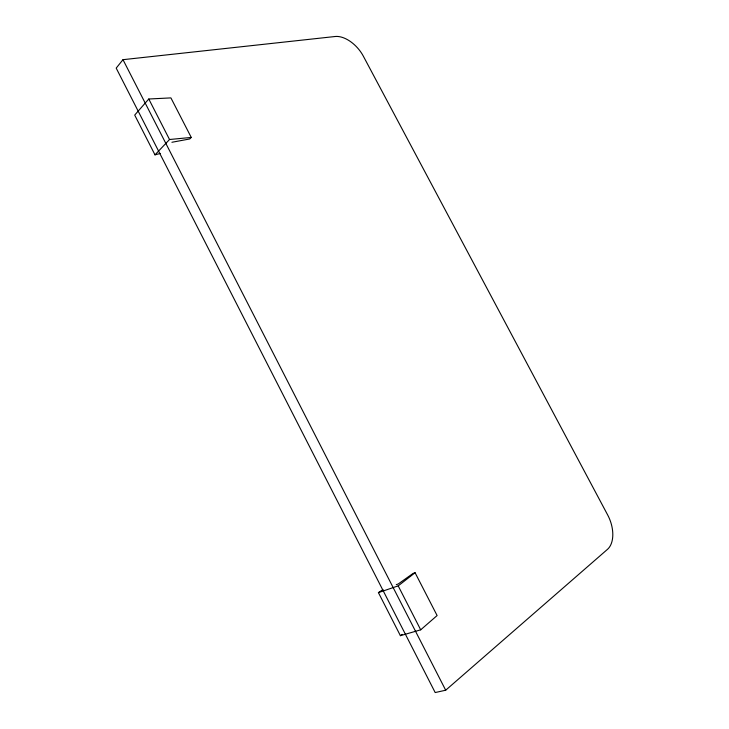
<?xml version="1.0" encoding="UTF-8"?>
<svg xmlns="http://www.w3.org/2000/svg" width="729" height="729" viewBox="0 0 729 729"><rect width="100%" height="100%" fill="white"/><g stroke="black" fill="none" stroke-linecap="round" stroke-linejoin="round"><path stroke-width="1.09" d="M122.991 59.678L116.193 68.116L435.186 692.55L445.692 690.217L607.485 549.338A27.183 16.384 68.9 0 0 607.704 515.029L363.334 56.169A25.925 15.263 49.3 0 0 335.14 36.505L122.991 59.678L445.692 690.217M171.916 142.273L189.759 138.957L191.253 137.435L170.914 97.896L148.78 99.007L134.701 115.091L154.995 154.849L160.398 153.418M154.995 154.849L169.529 139.512L191.253 137.435M382.989 589.597L378.415 592.613L400.394 635.679L420.697 629.82L437.108 615.549L415.083 572.73L413.088 573.422L398.225 583.984L396.248 584.658M378.415 592.613L398.189 585.87L415.083 572.73M400.394 635.679L402.198 634.412M148.78 99.007L169.529 139.512M398.189 585.87L420.697 629.82"/></g></svg>
